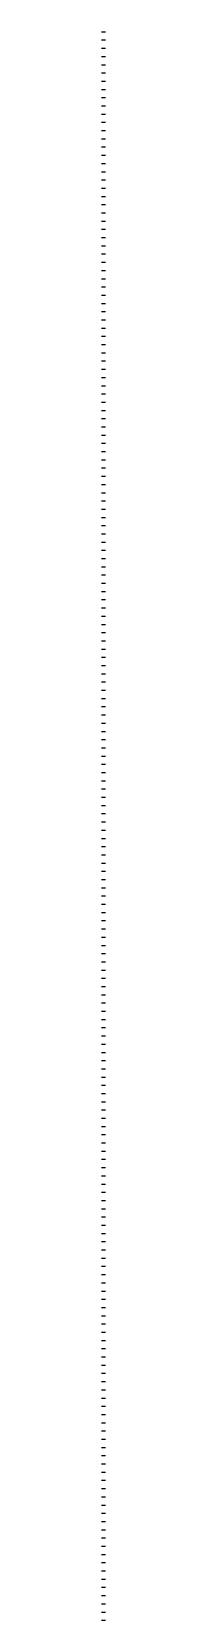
# Model space of a CAD drawing. Extents: x -13000 to 3070, y -7421 to 1552.
# Drawn here: x -13000 to -12999, y 388 to 774 of the extents above; entities that cross this region are included whole.
import ezdxf

# ---------------------------------------------------------------- set-up
doc = ezdxf.new("R2010")
doc.units = 0
for name, color, linetype in [('SARR_2.2x7', 40, 'Continuous'), ('SARR_3.5x7', 81, 'Continuous'), ('texto', 7, 'Continuous')]:
    doc.layers.add(name, color=color, linetype=linetype)

msp = doc.modelspace()

# ---------------------------------------------------------------- linework, layer by layer
at = {"layer": 'SARR_2.2x7'}
for p, q in [((-13000, 774), (-12999, 774)), ((-13000, 772), (-12999, 772)), ((-13000, 770), (-12999, 770)), ((-13000, 768), (-12999, 768)), ((-13000, 766), (-12999, 766)), ((-13000, 764), (-12999, 764)), ((-13000, 762), (-12999, 762)), ((-13000, 760), (-12999, 760)), ((-13000, 758), (-12999, 758)), ((-13000, 756), (-12999, 756)), ((-13000, 754), (-12999, 754)), ((-13000, 752), (-12999, 752)), ((-13000, 750), (-12999, 750)), ((-13000, 748), (-12999, 748)), ((-13000, 746), (-12999, 746)), ((-13000, 744), (-12999, 744)), ((-13000, 742), (-12999, 742)), ((-13000, 740), (-12999, 740)), ((-13000, 738), (-12999, 738)), ((-13000, 736), (-12999, 736)), ((-13000, 734), (-12999, 734)), ((-13000, 732), (-12999, 732)), ((-13000, 730), (-12999, 730)), ((-13000, 728), (-12999, 728)), ((-13000, 726), (-12999, 726)), ((-13000, 724), (-12999, 724)), ((-13000, 722), (-12999, 722)), ((-13000, 720), (-12999, 720)), ((-13000, 718), (-12999, 718)), ((-13000, 716), (-12999, 716)), ((-13000, 714), (-12999, 714)), ((-13000, 712), (-12999, 712)), ((-13000, 710), (-12999, 710)), ((-13000, 708), (-12999, 708)), ((-13000, 706), (-12999, 706)), ((-13000, 704), (-12999, 704)), ((-13000, 702), (-12999, 702)), ((-13000, 700), (-12999, 700)), ((-13000, 698), (-12999, 698)), ((-13000, 696), (-12999, 696)), ((-13000, 694), (-12999, 694)), ((-13000, 692), (-12999, 692)), ((-13000, 690), (-12999, 690)), ((-13000, 688), (-12999, 688)), ((-13000, 686), (-12999, 686)), ((-13000, 684), (-12999, 684)), ((-13000, 682), (-12999, 682)), ((-13000, 680), (-12999, 680)), ((-13000, 678), (-12999, 678)), ((-13000, 676), (-12999, 676)), ((-13000, 674), (-12999, 674)), ((-13000, 672), (-12999, 672)), ((-13000, 670), (-12999, 670)), ((-13000, 668), (-12999, 668)), ((-13000, 666), (-12999, 666)), ((-13000, 664), (-12999, 664)), ((-13000, 662), (-12999, 662)), ((-13000, 660), (-12999, 660)), ((-13000, 658), (-12999, 658)), ((-13000, 656), (-12999, 656)), ((-13000, 654), (-12999, 654)), ((-13000, 652), (-12999, 652)), ((-13000, 650), (-12999, 650)), ((-13000, 648), (-12999, 648)), ((-13000, 646), (-12999, 646)), ((-13000, 644), (-12999, 644)), ((-13000, 642), (-12999, 642)), ((-13000, 640), (-12999, 640)), ((-13000, 638), (-12999, 638)), ((-13000, 636), (-12999, 636)), ((-13000, 634), (-12999, 634)), ((-13000, 632), (-12999, 632)), ((-13000, 630), (-12999, 630)), ((-13000, 628), (-12999, 628)), ((-13000, 626), (-12999, 626)), ((-13000, 624), (-12999, 624)), ((-13000, 622), (-12999, 622)), ((-13000, 620), (-12999, 620)), ((-13000, 618), (-12999, 618)), ((-13000, 616), (-12999, 616)), ((-13000, 614), (-12999, 614)), ((-13000, 612), (-12999, 612)), ((-13000, 610), (-12999, 610)), ((-13000, 608), (-12999, 608)), ((-13000, 606), (-12999, 606)), ((-13000, 604), (-12999, 604)), ((-13000, 602), (-12999, 602)), ((-13000, 600), (-12999, 600)), ((-13000, 598), (-12999, 598)), ((-13000, 596), (-12999, 596)), ((-13000, 594), (-12999, 594)), ((-13000, 592), (-12999, 592)), ((-13000, 590), (-12999, 590)), ((-13000, 588), (-12999, 588)), ((-13000, 586), (-12999, 586)), ((-13000, 584), (-12999, 584)), ((-13000, 582), (-12999, 582)), ((-13000, 580), (-12999, 580)), ((-13000, 578), (-12999, 578)), ((-13000, 576), (-12999, 576)), ((-13000, 574), (-12999, 574)), ((-13000, 572), (-12999, 572)), ((-13000, 570), (-12999, 570)), ((-13000, 568), (-12999, 568)), ((-13000, 566), (-12999, 566)), ((-13000, 564), (-12999, 564)), ((-13000, 562), (-12999, 562)), ((-13000, 560), (-12999, 560)), ((-13000, 558), (-12999, 558)), ((-13000, 556), (-12999, 556)), ((-13000, 554), (-12999, 554)), ((-13000, 552), (-12999, 552)), ((-13000, 550), (-12999, 550)), ((-13000, 548), (-12999, 548)), ((-13000, 546), (-12999, 546)), ((-13000, 544), (-12999, 544)), ((-13000, 542), (-12999, 542)), ((-13000, 540), (-12999, 540)), ((-13000, 538), (-12999, 538)), ((-13000, 536), (-12999, 536)), ((-13000, 534), (-12999, 534)), ((-13000, 532), (-12999, 532)), ((-13000, 530), (-12999, 530)), ((-13000, 528), (-12999, 528)), ((-13000, 526), (-12999, 526)), ((-13000, 524), (-12999, 524)), ((-13000, 522), (-12999, 522)), ((-13000, 520), (-12999, 520)), ((-13000, 518), (-12999, 518)), ((-13000, 516), (-12999, 516)), ((-13000, 514), (-12999, 514)), ((-13000, 512), (-12999, 512)), ((-13000, 510), (-12999, 510)), ((-13000, 508), (-12999, 508)), ((-13000, 506), (-12999, 506)), ((-13000, 504), (-12999, 504)), ((-13000, 502), (-12999, 502)), ((-13000, 500), (-12999, 500)), ((-13000, 498), (-12999, 498)), ((-13000, 496), (-12999, 496)), ((-13000, 494), (-12999, 494)), ((-13000, 492), (-12999, 492)), ((-13000, 490), (-12999, 490)), ((-13000, 488), (-12999, 488)), ((-13000, 486), (-12999, 486)), ((-13000, 484), (-12999, 484)), ((-13000, 482), (-12999, 482)), ((-13000, 480), (-12999, 480)), ((-13000, 478), (-12999, 478)), ((-13000, 476), (-12999, 476)), ((-13000, 474), (-12999, 474)), ((-13000, 472), (-12999, 472)), ((-13000, 470), (-12999, 470)), ((-13000, 468), (-12999, 468)), ((-13000, 466), (-12999, 466)), ((-13000, 464), (-12999, 464)), ((-13000, 462), (-12999, 462)), ((-13000, 460), (-12999, 460)), ((-13000, 458), (-12999, 458)), ((-13000, 456), (-12999, 456)), ((-13000, 454), (-12999, 454)), ((-13000, 452), (-12999, 452)), ((-13000, 450), (-12999, 450)), ((-13000, 448), (-12999, 448)), ((-13000, 446), (-12999, 446)), ((-13000, 444), (-12999, 444)), ((-13000, 442), (-12999, 442)), ((-13000, 440), (-12999, 440)), ((-13000, 438), (-12999, 438)), ((-13000, 436), (-12999, 436)), ((-13000, 434), (-12999, 434)), ((-13000, 432), (-12999, 432)), ((-13000, 430), (-12999, 430)), ((-13000, 428), (-12999, 428)), ((-13000, 426), (-12999, 426)), ((-13000, 424), (-12999, 424)), ((-13000, 422), (-12999, 422)), ((-13000, 420), (-12999, 420)), ((-13000, 418), (-12999, 418)), ((-13000, 416), (-12999, 416)), ((-13000, 414), (-12999, 414)), ((-13000, 412), (-12999, 412)), ((-13000, 410), (-12999, 410)), ((-13000, 408), (-12999, 408)), ((-13000, 406), (-12999, 406)), ((-13000, 404), (-12999, 404)), ((-13000, 402), (-12999, 402)), ((-13000, 400), (-12999, 400)), ((-13000, 398), (-12999, 398)), ((-13000, 396), (-12999, 396)), ((-13000, 394), (-12999, 394)), ((-13000, 392), (-12999, 392)), ((-13000, 390), (-12999, 390)), ((-13000, 388), (-12999, 388))]:
    msp.add_line(p, q, dxfattribs=at)
at = {"layer": 'SARR_3.5x7'}
for p, q in [((-13000, 774), (-12999, 774)), ((-13000, 772), (-12999, 772)), ((-13000, 770), (-12999, 770)), ((-13000, 768), (-12999, 768)), ((-13000, 766), (-12999, 766)), ((-13000, 764), (-12999, 764)), ((-13000, 762), (-12999, 762)), ((-13000, 760), (-12999, 760)), ((-13000, 758), (-12999, 758)), ((-13000, 756), (-12999, 756)), ((-13000, 754), (-12999, 754)), ((-13000, 752), (-12999, 752)), ((-13000, 750), (-12999, 750)), ((-13000, 748), (-12999, 748)), ((-13000, 746), (-12999, 746)), ((-13000, 744), (-12999, 744)), ((-13000, 742), (-12999, 742)), ((-13000, 740), (-12999, 740)), ((-13000, 738), (-12999, 738)), ((-13000, 736), (-12999, 736)), ((-13000, 734), (-12999, 734)), ((-13000, 732), (-12999, 732)), ((-13000, 730), (-12999, 730)), ((-13000, 728), (-12999, 728)), ((-13000, 726), (-12999, 726)), ((-13000, 724), (-12999, 724)), ((-13000, 722), (-12999, 722)), ((-13000, 720), (-12999, 720)), ((-13000, 718), (-12999, 718)), ((-13000, 716), (-12999, 716)), ((-13000, 714), (-12999, 714)), ((-13000, 712), (-12999, 712)), ((-13000, 710), (-12999, 710)), ((-13000, 708), (-12999, 708)), ((-13000, 706), (-12999, 706)), ((-13000, 704), (-12999, 704)), ((-13000, 702), (-12999, 702)), ((-13000, 700), (-12999, 700)), ((-13000, 698), (-12999, 698)), ((-13000, 696), (-12999, 696)), ((-13000, 694), (-12999, 694)), ((-13000, 692), (-12999, 692)), ((-13000, 690), (-12999, 690)), ((-13000, 688), (-12999, 688)), ((-13000, 686), (-12999, 686)), ((-13000, 684), (-12999, 684)), ((-13000, 682), (-12999, 682)), ((-13000, 680), (-12999, 680)), ((-13000, 678), (-12999, 678)), ((-13000, 676), (-12999, 676)), ((-13000, 674), (-12999, 674)), ((-13000, 672), (-12999, 672)), ((-13000, 670), (-12999, 670)), ((-13000, 668), (-12999, 668)), ((-13000, 666), (-12999, 666)), ((-13000, 664), (-12999, 664)), ((-13000, 662), (-12999, 662)), ((-13000, 660), (-12999, 660)), ((-13000, 658), (-12999, 658)), ((-13000, 656), (-12999, 656)), ((-13000, 654), (-12999, 654)), ((-13000, 652), (-12999, 652)), ((-13000, 650), (-12999, 650)), ((-13000, 648), (-12999, 648)), ((-13000, 646), (-12999, 646)), ((-13000, 644), (-12999, 644)), ((-13000, 642), (-12999, 642)), ((-13000, 640), (-12999, 640)), ((-13000, 638), (-12999, 638)), ((-13000, 636), (-12999, 636)), ((-13000, 634), (-12999, 634)), ((-13000, 632), (-12999, 632)), ((-13000, 630), (-12999, 630)), ((-13000, 628), (-12999, 628)), ((-13000, 626), (-12999, 626)), ((-13000, 624), (-12999, 624)), ((-13000, 622), (-12999, 622)), ((-13000, 620), (-12999, 620)), ((-13000, 618), (-12999, 618)), ((-13000, 616), (-12999, 616)), ((-13000, 614), (-12999, 614)), ((-13000, 612), (-12999, 612)), ((-13000, 610), (-12999, 610)), ((-13000, 608), (-12999, 608)), ((-13000, 606), (-12999, 606)), ((-13000, 604), (-12999, 604)), ((-13000, 602), (-12999, 602)), ((-13000, 600), (-12999, 600)), ((-13000, 598), (-12999, 598)), ((-13000, 596), (-12999, 596)), ((-13000, 594), (-12999, 594)), ((-13000, 592), (-12999, 592)), ((-13000, 590), (-12999, 590)), ((-13000, 588), (-12999, 588)), ((-13000, 586), (-12999, 586)), ((-13000, 584), (-12999, 584)), ((-13000, 582), (-12999, 582)), ((-13000, 580), (-12999, 580)), ((-13000, 578), (-12999, 578)), ((-13000, 576), (-12999, 576)), ((-13000, 574), (-12999, 574)), ((-13000, 572), (-12999, 572)), ((-13000, 570), (-12999, 570)), ((-13000, 568), (-12999, 568)), ((-13000, 566), (-12999, 566)), ((-13000, 564), (-12999, 564)), ((-13000, 562), (-12999, 562)), ((-13000, 560), (-12999, 560)), ((-13000, 558), (-12999, 558)), ((-13000, 556), (-12999, 556)), ((-13000, 554), (-12999, 554)), ((-13000, 552), (-12999, 552)), ((-13000, 550), (-12999, 550)), ((-13000, 548), (-12999, 548)), ((-13000, 546), (-12999, 546)), ((-13000, 544), (-12999, 544)), ((-13000, 542), (-12999, 542)), ((-13000, 540), (-12999, 540)), ((-13000, 538), (-12999, 538)), ((-13000, 536), (-12999, 536)), ((-13000, 534), (-12999, 534)), ((-13000, 532), (-12999, 532)), ((-13000, 530), (-12999, 530)), ((-13000, 528), (-12999, 528)), ((-13000, 526), (-12999, 526)), ((-13000, 524), (-12999, 524)), ((-13000, 522), (-12999, 522)), ((-13000, 520), (-12999, 520)), ((-13000, 518), (-12999, 518)), ((-13000, 516), (-12999, 516)), ((-13000, 514), (-12999, 514)), ((-13000, 512), (-12999, 512)), ((-13000, 510), (-12999, 510)), ((-13000, 508), (-12999, 508)), ((-13000, 506), (-12999, 506)), ((-13000, 504), (-12999, 504)), ((-13000, 502), (-12999, 502)), ((-13000, 500), (-12999, 500)), ((-13000, 498), (-12999, 498)), ((-13000, 496), (-12999, 496)), ((-13000, 494), (-12999, 494)), ((-13000, 492), (-12999, 492)), ((-13000, 490), (-12999, 490)), ((-13000, 488), (-12999, 488)), ((-13000, 486), (-12999, 486)), ((-13000, 484), (-12999, 484)), ((-13000, 482), (-12999, 482)), ((-13000, 480), (-12999, 480)), ((-13000, 478), (-12999, 478)), ((-13000, 476), (-12999, 476)), ((-13000, 474), (-12999, 474)), ((-13000, 472), (-12999, 472)), ((-13000, 470), (-12999, 470)), ((-13000, 468), (-12999, 468)), ((-13000, 466), (-12999, 466)), ((-13000, 464), (-12999, 464)), ((-13000, 462), (-12999, 462)), ((-13000, 460), (-12999, 460)), ((-13000, 458), (-12999, 458)), ((-13000, 456), (-12999, 456)), ((-13000, 454), (-12999, 454)), ((-13000, 452), (-12999, 452)), ((-13000, 450), (-12999, 450)), ((-13000, 448), (-12999, 448)), ((-13000, 446), (-12999, 446)), ((-13000, 444), (-12999, 444)), ((-13000, 442), (-12999, 442)), ((-13000, 440), (-12999, 440)), ((-13000, 438), (-12999, 438)), ((-13000, 436), (-12999, 436)), ((-13000, 434), (-12999, 434)), ((-13000, 432), (-12999, 432)), ((-13000, 430), (-12999, 430)), ((-13000, 428), (-12999, 428)), ((-13000, 426), (-12999, 426)), ((-13000, 424), (-12999, 424)), ((-13000, 422), (-12999, 422)), ((-13000, 420), (-12999, 420)), ((-13000, 418), (-12999, 418)), ((-13000, 416), (-12999, 416)), ((-13000, 414), (-12999, 414)), ((-13000, 412), (-12999, 412)), ((-13000, 410), (-12999, 410)), ((-13000, 408), (-12999, 408)), ((-13000, 406), (-12999, 406)), ((-13000, 404), (-12999, 404)), ((-13000, 402), (-12999, 402)), ((-13000, 400), (-12999, 400)), ((-13000, 398), (-12999, 398)), ((-13000, 396), (-12999, 396)), ((-13000, 394), (-12999, 394)), ((-13000, 392), (-12999, 392)), ((-13000, 390), (-12999, 390)), ((-13000, 388), (-12999, 388))]:
    msp.add_line(p, q, dxfattribs=at)
at = {"layer": 'texto'}
for p, q in [((-13000, 448), (-12999, 448)), ((-13000, 446), (-12999, 446)), ((-13000, 444), (-12999, 444)), ((-13000, 442), (-12999, 442)), ((-13000, 440), (-12999, 440)), ((-13000, 438), (-12999, 438)), ((-13000, 436), (-12999, 436)), ((-13000, 434), (-12999, 434)), ((-13000, 432), (-12999, 432)), ((-13000, 430), (-12999, 430)), ((-13000, 428), (-12999, 428)), ((-13000, 426), (-12999, 426)), ((-13000, 424), (-12999, 424)), ((-13000, 422), (-12999, 422)), ((-13000, 420), (-12999, 420)), ((-13000, 418), (-12999, 418)), ((-13000, 416), (-12999, 416)), ((-13000, 414), (-12999, 414)), ((-13000, 412), (-12999, 412)), ((-13000, 410), (-12999, 410)), ((-13000, 408), (-12999, 408)), ((-13000, 406), (-12999, 406)), ((-13000, 404), (-12999, 404)), ((-13000, 402), (-12999, 402)), ((-13000, 400), (-12999, 400)), ((-13000, 398), (-12999, 398)), ((-13000, 396), (-12999, 396)), ((-13000, 394), (-12999, 394)), ((-13000, 392), (-12999, 392)), ((-13000, 390), (-12999, 390)), ((-13000, 388), (-12999, 388))]:
    msp.add_line(p, q, dxfattribs=at)

doc.saveas('drawing.dxf')
